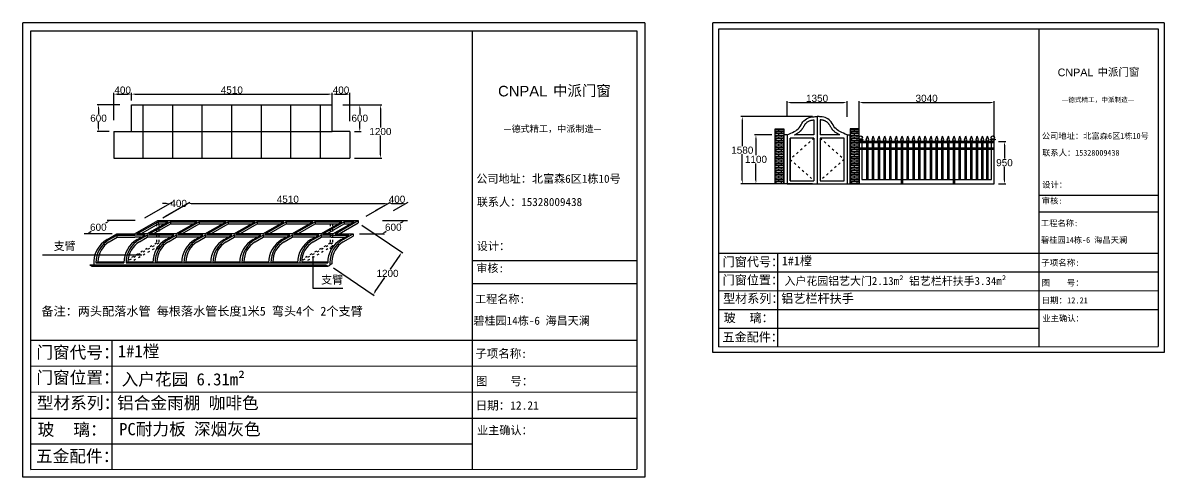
# Model space of a CAD drawing. Header units: inches. Extents: x -138455 to 599497, y -747149 to 13167.
# Drawn here: x 269379 to 295045, y -658546 to -648321 of the extents above; entities that cross this region are included whole.
import ezdxf

# ---------------------------------------------------------------- set-up
doc = ezdxf.new("R2010")
doc.units = ezdxf.units.IN
doc.header["$MEASUREMENT"] = 0
doc.header["$PDMODE"] = 35
doc.header["$PDSIZE"] = -3
doc.linetypes.add('ACAD_ISO03W100', pattern=[30, 12, -18])
doc.layers.add('0 @ 1', color=7, linetype='Continuous')
doc.styles.add('Annotative', font='arialbd.ttf')
doc.styles.add('MtXpl_', font='')
doc.styles.get("Standard").update_dxf_attribs({"font": 'arial.ttf'})
doc.styles.get('MtXpl_').set_extended_font_data('SimSun')
doc.dimstyles.get("Standard").update_dxf_attribs({"dimtxt": 80, "dimasz": 70, "dimexe": 40, "dimexo": 80, "dimgap": 0, "dimtad": 1, "dimtih": 1, "dimtoh": 1, "dimdec": 0, "dimzin": 0, "dimdsep": 46, "dimtxsty": 'Standard', "dimcen": 0.09, "dimadec": 0, "dimazin": 0, "dimtfac": 1, "dimtdec": 0, "dimtofl": 0, "dimtmove": 0, "dimatfit": 3, "dimfxl": 0, "dimtolj": 1, "dimtzin": 0, "dimarcsym": 0})

# ---------------------------------------------------------------- blocks, each defined once
blk = doc.blocks.new('*D2683')
at = {"color": 0, "lineweight": -2, "transparency": 16777216}
for p, q in [((271424, -650511), (271424, -649896)), ((271504, -649926), (271744, -649926)), ((271824, -650068), (271824, -649896))]:
    blk.add_line(p, q, dxfattribs=at)
at = {"color": 0, "transparency": 16777216}
for points in [[(271504, -649913), (271504, -649940), (271424, -649926)], [(271744, -649913), (271744, -649940), (271824, -649926)]]:
    blk.add_solid(points, dxfattribs=at)
at = {"layer": 'Defpoints', "color": 0, "transparency": 16777216}
for p in [(271824, -649926), (271824, -650168), (271424, -650611)]:
    blk.add_point(p, dxfattribs=at)
at = {"color": 0, "transparency": 16777216, "insert": (271624, -649835), "char_height": 160, "attachment_point": 5}
blk.add_mtext('\\A1;400', dxfattribs=at)
blk = doc.blocks.new('*D2684')
at = {"color": 0, "lineweight": -2, "transparency": 16777216}
for p, q in [((271559, -650168), (271051, -650168)), ((271081, -650248), (271081, -650376)), ((271081, -650688), (271081, -650559)), ((271324, -650768), (271051, -650768))]:
    blk.add_line(p, q, dxfattribs=at)
at = {"color": 0, "transparency": 16777216}
for points in [[(271068, -650248), (271095, -650248), (271081, -650168)], [(271068, -650688), (271095, -650688), (271081, -650768)]]:
    blk.add_solid(points, dxfattribs=at)
at = {"layer": 'Defpoints', "color": 0, "transparency": 16777216}
for p in [(271659, -650168), (271081, -650768), (271424, -650768)]:
    blk.add_point(p, dxfattribs=at)
at = {"color": 0, "transparency": 16777216, "insert": (271081, -650468), "char_height": 160, "attachment_point": 5}
blk.add_mtext('\\A1;600', dxfattribs=at)
blk = doc.blocks.new('*D2685')
at = {"color": 0, "lineweight": -2, "transparency": 16777216}
for p, q in [((276577, -650168), (276986, -650168)), ((276956, -650248), (276956, -650376)), ((276956, -650688), (276956, -650559)), ((276834, -650768), (276986, -650768))]:
    blk.add_line(p, q, dxfattribs=at)
at = {"color": 0, "transparency": 16777216}
for points in [[(276943, -650248), (276970, -650248), (276956, -650168)], [(276943, -650688), (276970, -650688), (276956, -650768)]]:
    blk.add_solid(points, dxfattribs=at)
at = {"layer": 'Defpoints', "color": 0, "transparency": 16777216}
for p in [(276477, -650168), (276734, -650768), (276956, -650768)]:
    blk.add_point(p, dxfattribs=at)
at = {"color": 0, "transparency": 16777216, "insert": (276956, -650468), "char_height": 160, "attachment_point": 5}
blk.add_mtext('\\A1;600', dxfattribs=at)
blk = doc.blocks.new('*D2686')
at = {"color": 0, "lineweight": -2, "transparency": 16777216}
for p, q in [((276334, -650668), (276334, -649896)), ((276414, -649926), (276654, -649926)), ((276734, -650532), (276734, -649896))]:
    blk.add_line(p, q, dxfattribs=at)
at = {"color": 0, "transparency": 16777216}
for points in [[(276414, -649913), (276414, -649940), (276334, -649926)], [(276654, -649913), (276654, -649940), (276734, -649926)]]:
    blk.add_solid(points, dxfattribs=at)
at = {"layer": 'Defpoints', "color": 0, "transparency": 16777216}
for p in [(276734, -649926), (276334, -650768), (276734, -650632)]:
    blk.add_point(p, dxfattribs=at)
at = {"color": 0, "transparency": 16777216, "insert": (276534, -649835), "char_height": 160, "attachment_point": 5}
blk.add_mtext('\\A1;400', dxfattribs=at)
blk = doc.blocks.new('*D2687')
at = {"color": 0, "lineweight": -2, "transparency": 16777216}
for p, q in [((271824, -650068), (271824, -649896)), ((271904, -649926), (276254, -649926)), ((276334, -650068), (276334, -649896))]:
    blk.add_line(p, q, dxfattribs=at)
at = {"color": 0, "transparency": 16777216}
for points in [[(271904, -649913), (271904, -649940), (271824, -649926)], [(276254, -649913), (276254, -649940), (276334, -649926)]]:
    blk.add_solid(points, dxfattribs=at)
at = {"layer": 'Defpoints', "color": 0, "transparency": 16777216}
for p in [(276334, -649926), (271824, -650168), (276334, -650168)]:
    blk.add_point(p, dxfattribs=at)
at = {"color": 0, "transparency": 16777216, "insert": (274079, -649835), "char_height": 160, "attachment_point": 5}
blk.add_mtext('\\A1;4510', dxfattribs=at)
blk = doc.blocks.new('*D2688')
at = {"color": 0, "lineweight": -2, "transparency": 16777216}
for p, q in [((276577, -650168), (277450, -650168)), ((277420, -650248), (277420, -650676)), ((277420, -651288), (277420, -650859)), ((276834, -651368), (277450, -651368))]:
    blk.add_line(p, q, dxfattribs=at)
at = {"color": 0, "transparency": 16777216}
for points in [[(277407, -650248), (277433, -650248), (277420, -650168)], [(277407, -651288), (277433, -651288), (277420, -651368)]]:
    blk.add_solid(points, dxfattribs=at)
at = {"layer": 'Defpoints', "color": 0, "transparency": 16777216}
for p in [(276477, -650168), (276734, -651368), (277420, -651368)]:
    blk.add_point(p, dxfattribs=at)
at = {"color": 0, "transparency": 16777216, "insert": (277420, -650768), "char_height": 160, "attachment_point": 5}
blk.add_mtext('\\A1;1200', dxfattribs=at)
blk = doc.blocks.new('*D2697')
at = {"color": 0, "lineweight": -2, "transparency": 16777216}
for p, q in [((272587, -652672), (273135, -652355)), ((273163, -652385), (277513, -652385)), ((277097, -652672), (277645, -652355))]:
    blk.add_line(p, q, dxfattribs=at)
at = {"color": 0, "transparency": 16777216}
for points in [[(273163, -652372), (273163, -652398), (273083, -652385)], [(277513, -652372), (277513, -652398), (277593, -652385)]]:
    blk.add_solid(points, dxfattribs=at)
at = {"layer": 'Defpoints', "color": 0, "transparency": 16777216}
for p in [(277593, -652385), (272414, -652772), (276924, -652772)]:
    blk.add_point(p, dxfattribs=at)
at = {"color": 0, "transparency": 16777216, "insert": (275338, -652293), "char_height": 160, "attachment_point": 5}
blk.add_mtext('\\A1;4510', dxfattribs=at)
blk = doc.blocks.new('*D2698')
at = {"color": 0, "lineweight": -2, "transparency": 16777216}
for p, q in [((271267, -652812), (271236, -652830)), ((271907, -652772), (271277, -652772)), ((271388, -653071), (270757, -653071)), ((270887, -653031), (270918, -653013))]:
    blk.add_line(p, q, dxfattribs=at)
at = {"color": 0, "transparency": 16777216}
for points in [[(271261, -652800), (271274, -652823), (271337, -652772)], [(270880, -653020), (270893, -653043), (270817, -653071)]]:
    blk.add_solid(points, dxfattribs=at)
at = {"layer": 'Defpoints', "color": 0, "transparency": 16777216}
for p in [(271337, -652772), (272107, -652772), (271588, -653071)]:
    blk.add_point(p, dxfattribs=at)
at = {"color": 0, "transparency": 16777216, "insert": (271077, -652922), "char_height": 160, "attachment_point": 5}
blk.add_mtext('\\A1;600', dxfattribs=at)
blk = doc.blocks.new('*D2699')
at = {"color": 0, "lineweight": -2, "transparency": 16777216}
for p, q in [((272124, -652708), (272734, -652355)), ((272602, -652386), (272522, -652386)), ((272525, -652708), (273135, -652355)), ((273163, -652385), (273243, -652385))]:
    blk.add_line(p, q, dxfattribs=at)
at = {"color": 0, "transparency": 16777216}
for points in [[(272602, -652372), (272602, -652399), (272682, -652385)], [(273163, -652372), (273163, -652399), (273083, -652385)]]:
    blk.add_solid(points, dxfattribs=at)
at = {"layer": 'Defpoints', "color": 0, "transparency": 16777216}
for p in [(273083, -652385), (271951, -652808), (272351, -652808)]:
    blk.add_point(p, dxfattribs=at)
at = {"color": 0, "transparency": 16777216, "insert": (272883, -652385), "char_height": 160, "attachment_point": 5}
blk.add_mtext('\\A1;400', dxfattribs=at)
blk = doc.blocks.new('*D2700')
at = {"color": 0, "lineweight": -2, "transparency": 16777216}
for p, q in [((277469, -652772), (278029, -652772)), ((277900, -652812), (277868, -652830)), ((276950, -653072), (277510, -653072)), ((277519, -653032), (277551, -653013))]:
    blk.add_line(p, q, dxfattribs=at)
at = {"color": 0, "transparency": 16777216}
for points in [[(277893, -652800), (277907, -652823), (277969, -652772)], [(277512, -653020), (277526, -653043), (277450, -653072)]]:
    blk.add_solid(points, dxfattribs=at)
at = {"layer": 'Defpoints', "color": 0, "transparency": 16777216}
for p in [(277269, -652772), (277969, -652772), (276750, -653072)]:
    blk.add_point(p, dxfattribs=at)
at = {"color": 0, "transparency": 16777216, "insert": (277710, -652922), "char_height": 160, "attachment_point": 5}
blk.add_mtext('\\A1;600', dxfattribs=at)
blk = doc.blocks.new('*D2701')
at = {"color": 0, "lineweight": -2, "transparency": 16777216}
for p, q in [((277313, -652547), (277645, -652355)), ((277673, -652385), (277913, -652385)), ((277713, -652547), (278045, -652355))]:
    blk.add_line(p, q, dxfattribs=at)
at = {"color": 0, "transparency": 16777216}
for points in [[(277673, -652372), (277673, -652398), (277593, -652385)], [(277913, -652372), (277913, -652398), (277993, -652385)]]:
    blk.add_solid(points, dxfattribs=at)
at = {"layer": 'Defpoints', "color": 0, "transparency": 16777216}
for p in [(277993, -652385), (277140, -652647), (277540, -652647)]:
    blk.add_point(p, dxfattribs=at)
at = {"color": 0, "transparency": 16777216, "insert": (277793, -652293), "char_height": 160, "attachment_point": 5}
blk.add_mtext('\\A1;400', dxfattribs=at)
blk = doc.blocks.new('*D2702')
at = {"color": 0, "lineweight": -2, "transparency": 16777216}
for p, q in [((286565, -650434), (286565, -650083)), ((286645, -650113), (287835, -650113)), ((287915, -650434), (287915, -650083))]:
    blk.add_line(p, q, dxfattribs=at)
at = {"color": 0, "transparency": 16777216}
for points in [[(286645, -650099), (286645, -650126), (286565, -650113)], [(287835, -650099), (287835, -650126), (287915, -650113)]]:
    blk.add_solid(points, dxfattribs=at)
at = {"layer": 'Defpoints', "color": 0, "transparency": 16777216}
for p in [(287915, -650113), (286565, -650534), (287915, -650534)]:
    blk.add_point(p, dxfattribs=at)
at = {"color": 0, "transparency": 16777216, "insert": (287240, -650021), "char_height": 160, "attachment_point": 5}
blk.add_mtext('\\A1;1350', dxfattribs=at)
blk = doc.blocks.new('*D2703')
at = {"color": 0, "lineweight": -2, "transparency": 16777216}
for p, q in [((286222, -650844), (285835, -650844)), ((285865, -650924), (285865, -651302)), ((285865, -651864), (285865, -651486)), ((286392, -651944), (285835, -651944))]:
    blk.add_line(p, q, dxfattribs=at)
at = {"color": 0, "transparency": 16777216}
for points in [[(285852, -650924), (285878, -650924), (285865, -650844)], [(285852, -651864), (285878, -651864), (285865, -651944)]]:
    blk.add_solid(points, dxfattribs=at)
at = {"layer": 'Defpoints', "color": 0, "transparency": 16777216}
for p in [(286322, -650844), (285865, -651944), (286492, -651944)]:
    blk.add_point(p, dxfattribs=at)
at = {"color": 0, "transparency": 16777216, "insert": (285865, -651394), "char_height": 160, "attachment_point": 5}
blk.add_mtext('\\A1;1100 ', dxfattribs=at)
blk = doc.blocks.new('*D2704')
at = {"color": 0, "lineweight": -2, "transparency": 16777216}
for p, q in [((291323, -650994), (291484, -650994)), ((291454, -651074), (291454, -651377)), ((291454, -651864), (291454, -651561)), ((291323, -651944), (291484, -651944))]:
    blk.add_line(p, q, dxfattribs=at)
at = {"color": 0, "transparency": 16777216}
for points in [[(291441, -651074), (291468, -651074), (291454, -650994)], [(291441, -651864), (291468, -651864), (291454, -651944)]]:
    blk.add_solid(points, dxfattribs=at)
at = {"layer": 'Defpoints', "color": 0, "transparency": 16777216}
for p in [(291223, -650994), (291223, -651944), (291454, -651944)]:
    blk.add_point(p, dxfattribs=at)
at = {"color": 0, "transparency": 16777216, "insert": (291454, -651469), "char_height": 160, "attachment_point": 5}
blk.add_mtext('\\A1;950', dxfattribs=at)
blk = doc.blocks.new('*D2705')
at = {"color": 0, "lineweight": -2, "transparency": 16777216}
for p, q in [((288183, -650894), (288183, -650083)), ((288263, -650113), (291143, -650113)), ((291223, -650894), (291223, -650083))]:
    blk.add_line(p, q, dxfattribs=at)
at = {"color": 0, "transparency": 16777216}
for points in [[(288263, -650099), (288263, -650126), (288183, -650113)], [(291143, -650099), (291143, -650126), (291223, -650113)]]:
    blk.add_solid(points, dxfattribs=at)
at = {"layer": 'Defpoints', "color": 0, "transparency": 16777216}
for p in [(291223, -650113), (288183, -650994), (291223, -650994)]:
    blk.add_point(p, dxfattribs=at)
at = {"color": 0, "transparency": 16777216, "insert": (289703, -650021), "char_height": 160, "attachment_point": 5}
blk.add_mtext('\\A1;3040', dxfattribs=at)
blk = doc.blocks.new('*D2726')
at = {"color": 0, "lineweight": -2, "transparency": 16777216}
for p, q in [((287138, -650429), (285528, -650429)), ((285558, -650509), (285558, -651095)), ((285558, -651864), (285558, -651278)), ((287140, -651944), (285528, -651944))]:
    blk.add_line(p, q, dxfattribs=at)
at = {"color": 0, "transparency": 16777216}
for points in [[(285545, -650509), (285571, -650509), (285558, -650429)], [(285545, -651864), (285571, -651864), (285558, -651944)]]:
    blk.add_solid(points, dxfattribs=at)
at = {"layer": 'Defpoints', "color": 0, "transparency": 16777216}
for p in [(287238, -650429), (285558, -651944), (287240, -651944)]:
    blk.add_point(p, dxfattribs=at)
at = {"color": 0, "transparency": 16777216, "insert": (285558, -651187), "char_height": 160, "attachment_point": 5}
blk.add_mtext('\\A1;1580', dxfattribs=at)
blk = doc.blocks.new('*D2728')
at = {"color": 0, "lineweight": -2, "transparency": 16777216}
for p, q in [((277006, -652878), (277927, -653499)), ((277858, -653549), (277642, -653868)), ((276362, -653833), (277283, -654454)), ((277303, -654371), (277518, -654052))]:
    blk.add_line(p, q, dxfattribs=at)
at = {"color": 0, "transparency": 16777216}
for points in [[(277847, -653541), (277869, -653556), (277902, -653482)], [(277292, -654364), (277314, -654379), (277258, -654437)]]:
    blk.add_solid(points, dxfattribs=at)
at = {"layer": 'Defpoints', "color": 0, "transparency": 16777216}
for p in [(276924, -652822), (276279, -653777), (277258, -654437)]:
    blk.add_point(p, dxfattribs=at)
at = {"color": 0, "transparency": 16777216, "insert": (277580, -653960), "char_height": 160, "attachment_point": 5}
blk.add_mtext('\\A1;1200', dxfattribs=at)

msp = doc.modelspace()

# ---------------------------------------------------------------- hatches: boundary and pattern name
h = msp.add_hatch()
h.set_pattern_fill('AR-BRSTD', color=256, scale=15)
h.set_pattern_definition([(0, (-480.833, 2635.833), (0, 40.005), []), (90, (-480.833, 2635.833), (-60, 40.005), [40.005, -40.005])])
h.paths.add_polyline_path([(286495.4, -651944.1), (286297.8, -651944.1), (286297.8, -650708.5), (286495.4, -650708.5)])
h = msp.add_hatch()
h.set_pattern_fill('AR-BRSTD', color=256, scale=15)
h.set_pattern_definition([(0, (-340.833, 2635.833), (0, 40.005), []), (90, (-340.833, 2635.833), (-60, 40.005), [40.005, -40.005])])
h.paths.add_polyline_path([(287985.4, -651944.1), (288183.1, -651944.1), (288183.1, -650708.5), (287985.4, -650708.5)])

# ---------------------------------------------------------------- linework, layer by layer
for p, q in [((283368.9, -648320.5), (269379.1, -648320.5)), ((269379.1, -658546.4), (269379.1, -648320.5)), ((283368.9, -648320.5), (283368.9, -658546.4)), ((295045, -648320.5), (284897.3, -648320.5)), ((284897.3, -655738), (284897.3, -648320.5)), ((295045, -648320.5), (295045, -655738)), ((269562.2, -648503.1), (283186.4, -648503.1)), ((269562.2, -658373.6), (269562.2, -648503.1)), ((279481.6, -648503.1), (279481.6, -658364)), ((283186.4, -648503.1), (283186.4, -658363.4)), ((285030.1, -648452.9), (294912.6, -648452.9)), ((285030.1, -655612.7), (285030.1, -648452.9)), ((292225.3, -648452.9), (292225.3, -655605.7)), ((294912.6, -648452.9), (294912.6, -655605.3)), ((271824.5, -650767.5), (271824.5, -650167.5)), ((271824.5, -650167.5), (276334.5, -650167.5)), ((272088.2, -651367.5), (272088.2, -650167.5)), ((272752, -651367.5), (272752, -650167.5)), ((273415.7, -651367.5), (273415.7, -650167.5)), ((274079.5, -651367.5), (274079.5, -650167.5)), ((274743.2, -651367.5), (274743.2, -650167.5)), ((275407, -651367.5), (275407, -650167.5)), ((276070.7, -651367.5), (276070.7, -650167.5)), ((276334.5, -650767.5), (276334.5, -650167.5)), ((287170.4, -650504.5), (287170.4, -650844.1)), ((287240.4, -650428.7), (287240.4, -651944.1)), ((287310.4, -650504.5), (287310.4, -650844.1)), ((271424.5, -650767.5), (271824.5, -650767.5)), ((271424.5, -650767.5), (271424.5, -651367.5)), ((271824.5, -650767.5), (276334.5, -650767.5)), ((276734.5, -650767.5), (276334.5, -650767.5)), ((276734.5, -650767.5), (276734.5, -651367.5)), ((286495.4, -651944.1), (286495.4, -650844.1)), ((286495.4, -650844.1), (286495.4, -651944.1)), ((286565.4, -650844.1), (286495.4, -650844.1)), ((286565.4, -650844.1), (286565.4, -651944.1)), ((287170.4, -650844.1), (286731.2, -650844.1)), ((287749.7, -650844.1), (287310.4, -650844.1)), ((287915.4, -650844.1), (287915.4, -651944.1)), ((287915.4, -650844.1), (287985.4, -650844.1)), ((287985.4, -651944.1), (287985.4, -650844.1)), ((286635.4, -651874.1), (286635.4, -650914.1)), ((286635.4, -650914.1), (286635.4, -651874.1)), ((287170.4, -650914.1), (286635.4, -650914.1)), ((287170.4, -650914.1), (287170.4, -651874.1)), ((287845.4, -650914.1), (287310.4, -650914.1)), ((287310.4, -650914.1), (287310.4, -651874.1)), ((287845.4, -651874.1), (287845.4, -650914.1)), ((287845.4, -651874.1), (287845.4, -650914.1)), ((291223.1, -650994.1), (288183.1, -650994.1)), ((288183.1, -650994.1), (288183.1, -651944.1)), ((291223.1, -651024.1), (288183.1, -651024.1)), ((291223.1, -651144.1), (288183.1, -651144.1)), ((288243.1, -650943), (288243.1, -650933.8)), ((288243.1, -650994.1), (288243.1, -650963.1)), ((288243.1, -651024.1), (288243.1, -651144.1)), ((288358.1, -650994.1), (288358.1, -650974.7)), ((288358.1, -650994.1), (288388.1, -650994.1)), ((288358.1, -651144.1), (288358.1, -651024.1)), ((288388.1, -650994.1), (288388.1, -650974.7)), ((288388.1, -651144.1), (288388.1, -651024.1)), ((288488.1, -650994.1), (288488.1, -650974.7)), ((288488.1, -651144.1), (288488.1, -651024.1)), ((288518.1, -650994.1), (288518.1, -650974.7)), ((288518.1, -651144.1), (288518.1, -651024.1)), ((288618.1, -650994.1), (288618.1, -650974.7)), ((288618.1, -651144.1), (288618.1, -651024.1)), ((288648.1, -650994.1), (288648.1, -650974.7)), ((288648.1, -651144.1), (288648.1, -651024.1)), ((288748.1, -650994.1), (288748.1, -650974.7)), ((288748.1, -651144.1), (288748.1, -651024.1)), ((288778.1, -650994.1), (288778.1, -650974.7)), ((288778.1, -651144.1), (288778.1, -651024.1)), ((288878.1, -650994.1), (288878.1, -650974.7)), ((288878.1, -651144.1), (288878.1, -651024.1)), ((288908.1, -650994.1), (288908.1, -650974.7)), ((288908.1, -651144.1), (288908.1, -651024.1)), ((289008.1, -650994.1), (289008.1, -650974.7)), ((289008.1, -651144.1), (289008.1, -651024.1)), ((289038.1, -650994.1), (289038.1, -650974.7)), ((289038.1, -651144.1), (289038.1, -651024.1)), ((289138.1, -650994.1), (289138.1, -650974.7)), ((289138.1, -651144.1), (289138.1, -651024.1)), ((289168.1, -650994.1), (289168.1, -650974.7)), ((289168.1, -651144.1), (289168.1, -651024.1)), ((289268.1, -650994.1), (289268.1, -650974.7)), ((289268.1, -651144.1), (289268.1, -651024.1)), ((289298.1, -650994.1), (289298.1, -650974.7)), ((289298.1, -651144.1), (289298.1, -651024.1)), ((289398.1, -650994.1), (289398.1, -650974.7)), ((289398.1, -651144.1), (289398.1, -651024.1)), ((289428.1, -650994.1), (289428.1, -650974.7)), ((289428.1, -651144.1), (289428.1, -651024.1)), ((289528.1, -650994.1), (289528.1, -650974.7)), ((289528.1, -651144.1), (289528.1, -651024.1)), ((289558.1, -650994.1), (289558.1, -650974.7)), ((289558.1, -651144.1), (289558.1, -651024.1)), ((289658.1, -650994.1), (289658.1, -650974.7)), ((289658.1, -651144.1), (289658.1, -651024.1)), ((289688.1, -650994.1), (289688.1, -650974.7)), ((289688.1, -651144.1), (289688.1, -651024.1)), ((289788.1, -650994.1), (289788.1, -650974.7)), ((289788.1, -651144.1), (289788.1, -651024.1)), ((289818.1, -650994.1), (289818.1, -650974.7)), ((289818.1, -651144.1), (289818.1, -651024.1)), ((289918.1, -650994.1), (289918.1, -650974.7)), ((289918.1, -651144.1), (289918.1, -651024.1)), ((289948.1, -650994.1), (289948.1, -650974.7)), ((289948.1, -651144.1), (289948.1, -651024.1)), ((290048.1, -650994.1), (290048.1, -650974.7)), ((290048.1, -651144.1), (290048.1, -651024.1)), ((290078.1, -650994.1), (290078.1, -650974.7)), ((290078.1, -651144.1), (290078.1, -651024.1)), ((290178.1, -650994.1), (290178.1, -650974.7)), ((290178.1, -651144.1), (290178.1, -651024.1)), ((290208.1, -650994.1), (290208.1, -650974.7)), ((290208.1, -651144.1), (290208.1, -651024.1)), ((290308.1, -650994.1), (290308.1, -650974.7)), ((290308.1, -651144.1), (290308.1, -651024.1)), ((290338.1, -650994.1), (290338.1, -650974.7)), ((290338.1, -651144.1), (290338.1, -651024.1)), ((290438.1, -650994.1), (290438.1, -650974.7)), ((290438.1, -651144.1), (290438.1, -651024.1)), ((290468.1, -650994.1), (290468.1, -650974.7)), ((290468.1, -651144.1), (290468.1, -651024.1)), ((290568.1, -650994.1), (290568.1, -650974.7)), ((290568.1, -651144.1), (290568.1, -651024.1)), ((290598.1, -650994.1), (290598.1, -650974.7)), ((290598.1, -651144.1), (290598.1, -651024.1)), ((290698.1, -650994.1), (290698.1, -650974.7)), ((290698.1, -651144.1), (290698.1, -651024.1)), ((290728.1, -650994.1), (290728.1, -650974.7)), ((290728.1, -651144.1), (290728.1, -651024.1)), ((290828.1, -650994.1), (290828.1, -650974.7)), ((290828.1, -651144.1), (290828.1, -651024.1)), ((290858.1, -650994.1), (290858.1, -650974.7)), ((290858.1, -651144.1), (290858.1, -651024.1)), ((290943.9, -650994.1), (290943.9, -650974.7)), ((290943.9, -651144.1), (290943.9, -651024.1)), ((290973.9, -650994.1), (290973.9, -650974.7)), ((290973.9, -651144.1), (290973.9, -651024.1)), ((291057.7, -650994.1), (291057.7, -650974.7)), ((291057.7, -651144.1), (291057.7, -651024.1)), ((291087.7, -650994.1), (291087.7, -650974.7)), ((291087.7, -651144.1), (291087.7, -651024.1)), ((291163.1, -650942.7), (291163.1, -650928.6)), ((291163.1, -650994.1), (291163.1, -650957.7)), ((291163.1, -651144.1), (291163.1, -651024.1)), ((291223.1, -650942.7), (291223.1, -650923.8)), ((291223.1, -650994.1), (291223.1, -650957.7)), ((291223.1, -651944.1), (291223.1, -650994.1)), ((271424.5, -651367.5), (276734.5, -651367.5)), ((291223.1, -651174.1), (288183.1, -651174.1)), ((288243.1, -651174.1), (288243.1, -651844.1)), ((288358.1, -651844.1), (288358.1, -651174.1)), ((288388.1, -651844.1), (288388.1, -651174.1)), ((288488.1, -651844.1), (288488.1, -651174.1)), ((288518.1, -651844.1), (288518.1, -651174.1)), ((288618.1, -651844.1), (288618.1, -651174.1)), ((288648.1, -651844.1), (288648.1, -651174.1)), ((288748.1, -651844.1), (288748.1, -651174.1)), ((288778.1, -651844.1), (288778.1, -651174.1)), ((288878.1, -651844.1), (288878.1, -651174.1)), ((288908.1, -651844.1), (288908.1, -651174.1)), ((289008.1, -651844.1), (289008.1, -651174.1)), ((289038.1, -651844.1), (289038.1, -651174.1)), ((289138.1, -651944.1), (289138.1, -651174.1)), ((289168.1, -651944.1), (289168.1, -651174.1)), ((289268.1, -651844.1), (289268.1, -651174.1)), ((289298.1, -651844.1), (289298.1, -651174.1)), ((289398.1, -651844.1), (289398.1, -651174.1)), ((289428.1, -651844.1), (289428.1, -651174.1)), ((289528.1, -651844.1), (289528.1, -651174.1)), ((289558.1, -651844.1), (289558.1, -651174.1)), ((289658.1, -651844.1), (289658.1, -651174.1)), ((289688.1, -651844.1), (289688.1, -651174.1)), ((289788.1, -651844.1), (289788.1, -651174.1)), ((289818.1, -651844.1), (289818.1, -651174.1)), ((289918.1, -651844.1), (289918.1, -651174.1)), ((289948.1, -651844.1), (289948.1, -651174.1)), ((290048.1, -651844.1), (290048.1, -651174.1)), ((290078.1, -651844.1), (290078.1, -651174.1)), ((290178.1, -651844.1), (290178.1, -651174.1)), ((290208.1, -651844.1), (290208.1, -651174.1)), ((290308.1, -651944.1), (290308.1, -651174.1)), ((290338.1, -651944.1), (290338.1, -651174.1)), ((290438.1, -651844.1), (290438.1, -651174.1)), ((290468.1, -651844.1), (290468.1, -651174.1)), ((290568.1, -651844.1), (290568.1, -651174.1)), ((290598.1, -651844.1), (290598.1, -651174.1)), ((290698.1, -651844.1), (290698.1, -651174.1)), ((290728.1, -651844.1), (290728.1, -651174.1)), ((290828.1, -651844.1), (290828.1, -651174.1)), ((290858.1, -651844.1), (290858.1, -651174.1)), ((290943.9, -651844.1), (290943.9, -651174.1)), ((290973.9, -651844.1), (290973.9, -651174.1)), ((291057.7, -651844.1), (291057.7, -651174.1)), ((291087.7, -651844.1), (291087.7, -651174.1)), ((291163.1, -651844.1), (291163.1, -651174.1)), ((286635.4, -651874.1), (287170.4, -651874.1)), ((287310.4, -651874.1), (287845.4, -651874.1)), ((288243.1, -651844.1), (291163.1, -651844.1)), ((286565.4, -651944.1), (286495.4, -651944.1)), ((286565.4, -651944.1), (287915.4, -651944.1)), ((287915.4, -651944.1), (287985.4, -651944.1)), ((288183.1, -651944.1), (291223.1, -651944.1)), ((292225.3, -652202.1), (294912.6, -652202.1)), ((292225.3, -652574.3), (294912.6, -652574.3)), ((271893.9, -653071.7), (272413.6, -652771.7)), ((271943.9, -653071.7), (272420.3, -652796.7)), ((272030.5, -653071.7), (272420.3, -652846.7)), ((272170.2, -653071.7), (272646.5, -652796.7)), ((272220.2, -653071.7), (272696.5, -652796.7)), ((272306.8, -653071.7), (272696.5, -652846.7)), ((272413.6, -652771.7), (276923.6, -652771.7)), ((272420.3, -652796.7), (272646.5, -652796.7)), ((272420.3, -652796.7), (272420.3, -652846.7)), ((272420.3, -652846.7), (272559.9, -652846.7)), ((272696.5, -652796.7), (272696.5, -652846.7)), ((272696.5, -652796.7), (273297.7, -652796.7)), ((272696.5, -652846.7), (273211.1, -652846.7)), ((272821.4, -653071.7), (273297.7, -652796.7)), ((272871.4, -653071.7), (273347.7, -652796.7)), ((272958, -653071.7), (273347.7, -652846.7)), ((273347.7, -652796.7), (273347.7, -652846.7)), ((273347.7, -652796.7), (273949, -652796.7)), ((273347.7, -652846.7), (273862.4, -652846.7)), ((273472.7, -653071.7), (273949, -652796.7)), ((273522.7, -653071.7), (273999, -652796.7)), ((273609.3, -653071.7), (273999, -652846.7)), ((273999, -652796.7), (273999, -652846.7)), ((273999, -652796.7), (274600.2, -652796.7)), ((273999, -652846.7), (274513.6, -652846.7)), ((274123.9, -653071.7), (274600.2, -652796.7)), ((274173.9, -653071.7), (274650.2, -652796.7)), ((274260.5, -653071.7), (274650.2, -652846.7)), ((274650.2, -652796.7), (274650.2, -652846.7)), ((274650.2, -652796.7), (275251.5, -652796.7)), ((274650.2, -652846.7), (275164.9, -652846.7)), ((274775.2, -653071.7), (275251.5, -652796.7)), ((274825.2, -653071.7), (275301.5, -652796.7)), ((274911.8, -653071.7), (275301.5, -652846.7)), ((275301.5, -652796.7), (275301.5, -652846.7)), ((275301.5, -652796.7), (275902.7, -652796.7)), ((275301.5, -652846.7), (275816.1, -652846.7)), ((275426.4, -653071.7), (275902.7, -652796.7)), ((275476.4, -653071.7), (275952.7, -652796.7)), ((275563, -653071.7), (275952.7, -652846.7)), ((275952.7, -652796.7), (275952.7, -652846.7)), ((275952.7, -652796.7), (276554, -652796.7)), ((275952.7, -652846.7), (276467.4, -652846.7)), ((276077.7, -653071.7), (276554, -652796.7)), ((276127.7, -653071.7), (276604, -652796.7)), ((276214.3, -653071.7), (276604, -652846.7)), ((276353.9, -653071.7), (276830.3, -652796.7)), ((276403.9, -653071.7), (276923.6, -652771.7)), ((276490.5, -653071.7), (276923.6, -652821.7)), ((276604, -652796.7), (276604, -652846.7)), ((276604, -652796.7), (276830.3, -652796.7)), ((276604, -652846.7), (276743.6, -652846.7)), ((276923.6, -652771.7), (276923.6, -652821.7)), ((271274.3, -653198.5), (271493.9, -653071.7)), ((271324.3, -653198.5), (271500.6, -653096.7)), ((271324.3, -653248.5), (271500.6, -653146.7)), ((271493.9, -653071.7), (271893.9, -653071.7)), ((271500.6, -653096.7), (271900.6, -653096.7)), ((271500.6, -653146.7), (271500.6, -653096.7)), ((271500.6, -653146.7), (271900.6, -653146.7)), ((272126.9, -653096.7), (271900.6, -653096.7)), ((272040.3, -653146.7), (271900.6, -653146.7)), ((272170.2, -653071.7), (271943.9, -653071.7)), ((271950.6, -653198.5), (272126.9, -653096.7)), ((272000.6, -653198.5), (272176.9, -653096.7)), ((272000.6, -653248.5), (272176.9, -653146.7)), ((272176.9, -653096.7), (272176.9, -653146.7)), ((272778.1, -653096.7), (272176.9, -653096.7)), ((272691.5, -653146.7), (272176.9, -653146.7)), ((272821.4, -653071.7), (272220.2, -653071.7)), ((272601.8, -653198.5), (272778.1, -653096.7)), ((272651.8, -653198.5), (272828.1, -653096.7)), ((272651.8, -653248.5), (272828.1, -653146.7)), ((272828.1, -653096.7), (272828.1, -653146.7)), ((273429.4, -653096.7), (272828.1, -653096.7)), ((273342.8, -653146.7), (272828.1, -653146.7)), ((273472.7, -653071.7), (272871.4, -653071.7)), ((273253.1, -653198.5), (273429.4, -653096.7)), ((273303.1, -653198.5), (273479.4, -653096.7)), ((273303.1, -653248.5), (273479.4, -653146.7)), ((273479.4, -653096.7), (273479.4, -653146.7)), ((274080.6, -653096.7), (273479.4, -653096.7)), ((273994, -653146.7), (273479.4, -653146.7)), ((274123.9, -653071.7), (273522.7, -653071.7)), ((273904.3, -653198.5), (274080.6, -653096.7)), ((273954.3, -653198.5), (274130.6, -653096.7)), ((273954.3, -653248.5), (274130.6, -653146.7)), ((274130.6, -653096.7), (274130.6, -653146.7)), ((274731.9, -653096.7), (274130.6, -653096.7)), ((274645.3, -653146.7), (274130.6, -653146.7)), ((274775.2, -653071.7), (274173.9, -653071.7)), ((274555.6, -653198.5), (274731.9, -653096.7)), ((274605.6, -653198.5), (274781.9, -653096.7)), ((274605.6, -653248.5), (274781.9, -653146.7)), ((274781.9, -653096.7), (274781.9, -653146.7)), ((275383.1, -653096.7), (274781.9, -653096.7)), ((275296.5, -653146.7), (274781.9, -653146.7)), ((275426.4, -653071.7), (274825.2, -653071.7)), ((275206.8, -653198.5), (275383.1, -653096.7)), ((275256.8, -653198.5), (275433.1, -653096.7)), ((275256.8, -653248.5), (275433.1, -653146.7)), ((276034.4, -653096.7), (275433.1, -653096.7)), ((275433.1, -653096.7), (275433.1, -653146.7)), ((275947.8, -653146.7), (275433.1, -653146.7)), ((276077.7, -653071.7), (275476.4, -653071.7)), ((275858.1, -653198.5), (276034.4, -653096.7)), ((275908.1, -653198.5), (276084.4, -653096.7)), ((275908.1, -653248.5), (276084.4, -653146.7)), ((276310.6, -653096.7), (276084.4, -653096.7)), ((276084.4, -653096.7), (276084.4, -653146.7)), ((276310.6, -653146.7), (276084.4, -653146.7)), ((276353.9, -653071.7), (276127.7, -653071.7)), ((276310.6, -653096.7), (276710.6, -653096.7)), ((276310.6, -653146.7), (276624, -653146.7)), ((276403.9, -653071.7), (276803.9, -653071.7)), ((276534.3, -653198.5), (276710.6, -653096.7)), ((276584.3, -653198.5), (276803.9, -653071.7)), ((276584.3, -653248.5), (276803.9, -653121.7)), ((276803.9, -653071.7), (276803.9, -653121.7)), ((271024.3, -653721.7), (271067.6, -653696.7)), ((271067.6, -653696.7), (271651, -653696.7)), ((271700.6, -653721.7), (271743.9, -653696.7)), ((271743.9, -653696.7), (272302.2, -653696.7)), ((272351.8, -653721.7), (272395.1, -653696.7)), ((272395.1, -653696.7), (272953.4, -653696.7)), ((273003.1, -653721.7), (273046.4, -653696.7)), ((273046.4, -653696.7), (273604.7, -653696.7)), ((273654.3, -653721.7), (273697.6, -653696.7)), ((273697.6, -653696.7), (274255.9, -653696.7)), ((274305.6, -653721.7), (274348.9, -653696.7)), ((274348.9, -653696.7), (274907.2, -653696.7)), ((274956.8, -653721.7), (275000.1, -653696.7)), ((275000.1, -653696.7), (275558.4, -653696.7)), ((275651.4, -653696.7), (276234.7, -653696.7)), ((276327.6, -653693.1), (276327.6, -653746.7)), ((279481.6, -653671.7), (283186.4, -653671.7)), ((285028.8, -653501.5), (294912.6, -653501.5)), ((286346.9, -653501.5), (286347.5, -655603.2)), ((270888.5, -653770.1), (276198.5, -653770.1)), ((270924.6, -653795.6), (276247, -653795.6)), ((271024.3, -653721.7), (271650.6, -653721.7)), ((271699.5, -653721.7), (276234.3, -653721.7)), ((276234.3, -653718.1), (276234.3, -653721.7)), ((276284.3, -653718.1), (276284.3, -653771.7)), ((276327.6, -653746.7), (276284.3, -653771.7)), ((285029, -653925.6), (294912.6, -653922.7)), ((279481.6, -654184.8), (283186.4, -654184.8)), ((285029.3, -654349.7), (294912.6, -654346.8)), ((285029.6, -654774.1), (294912.6, -654774.1)), ((285029.8, -655195), (292225.3, -655191.3)), ((269560.3, -655463.2), (283186.4, -655463.2)), ((271377.6, -655463.2), (271378.4, -658360.5)), ((295045, -655738), (284897.3, -655738)), ((285030.1, -655612.7), (294912.6, -655605.3)), ((269560.7, -656047.7), (283186.4, -656043.8)), ((269561.1, -656632.5), (283186.4, -656628.5)), ((269561.5, -657217.5), (283186.4, -657217.5)), ((269561.8, -657797.9), (279481.6, -657792.6)), ((283368.9, -658546.4), (269379.1, -658546.4)), ((269562.2, -658373.6), (283186.4, -658363.4))]:
    msp.add_line(p, q)
at = {"linetype": 'ACAD_ISO03W100', "ltscale": 4}
for p, q in [((272385.6, -652846.7), (272385.6, -653276.7)), ((272435.6, -652846.7), (272435.6, -653406.7)), ((276293.8, -652846.7), (276293.8, -653276.7)), ((276343.8, -652846.7), (276343.8, -653406.7)), ((272435.6, -653276.7), (271744.6, -653675.6)), ((272385.6, -653276.7), (271747, -653645.4)), ((272435.6, -653346.7), (271829.4, -653696.7)), ((272385.6, -653375.5), (272385.6, -653406.7)), ((272435.6, -653406.7), (272385.6, -653406.7)), ((276343.8, -653276.7), (275652, -653676.1)), ((276293.8, -653276.7), (275654.4, -653645.8)), ((276343.8, -653346.7), (275737.6, -653696.7)), ((276293.8, -653276.7), (276343.8, -653276.7)), ((276293.8, -653375.5), (276293.8, -653406.7)), ((276343.8, -653406.7), (276293.8, -653406.7))]:
    msp.add_line(p, q, dxfattribs=at)
for points in [[(286495.4, -651944.1), (286297.8, -651944.1), (286297.8, -650708.5), (286495.4, -650708.5)], [(287985.4, -651944.1), (288183.1, -651944.1), (288183.1, -650708.5), (287985.4, -650708.5)], [(288183.1, -650943), (288269.1, -650943), (288269.1, -650963.1), (288183.1, -650963.1)], [(291142.2, -650942.7), (291240.8, -650942.7), (291240.8, -650957.7), (291142.2, -650957.7)]]:
    msp.add_lwpolyline(points, close=True)
for points in [[(288358.1, -650974.7), (288345.4, -650954.3), (288373.1, -650868.7)], [(288388.1, -650974.7), (288400.8, -650954.3), (288373.1, -650868.7)], [(288488.1, -650974.7), (288475.4, -650954.3), (288503.1, -650868.7)], [(288518.1, -650974.7), (288530.8, -650954.3), (288503.1, -650868.7)], [(288618.1, -650974.7), (288605.4, -650954.3), (288633.1, -650868.7)], [(288648.1, -650974.7), (288660.8, -650954.3), (288633.1, -650868.7)], [(288748.1, -650974.7), (288735.4, -650954.3), (288763.1, -650868.7)], [(288778.1, -650974.7), (288790.8, -650954.3), (288763.1, -650868.7)], [(288878.1, -650974.7), (288865.4, -650954.3), (288893.1, -650868.7)], [(288908.1, -650974.7), (288920.8, -650954.3), (288893.1, -650868.7)], [(289008.1, -650974.7), (288995.4, -650954.3), (289023.1, -650868.7)], [(289038.1, -650974.7), (289050.8, -650954.3), (289023.1, -650868.7)], [(289138.1, -650974.7), (289125.4, -650954.3), (289153.1, -650868.7)], [(289168.1, -650974.7), (289180.8, -650954.3), (289153.1, -650868.7)], [(289268.1, -650974.7), (289255.4, -650954.3), (289283.1, -650868.7)], [(289298.1, -650974.7), (289310.8, -650954.3), (289283.1, -650868.7)], [(289398.1, -650974.7), (289385.4, -650954.3), (289413.1, -650868.7)], [(289428.1, -650974.7), (289440.8, -650954.3), (289413.1, -650868.7)], [(289528.1, -650974.7), (289515.4, -650954.3), (289543.1, -650868.7)], [(289558.1, -650974.7), (289570.8, -650954.3), (289543.1, -650868.7)], [(289658.1, -650974.7), (289645.4, -650954.3), (289673.1, -650868.7)], [(289688.1, -650974.7), (289700.8, -650954.3), (289673.1, -650868.7)], [(289788.1, -650974.7), (289775.4, -650954.3), (289803.1, -650868.7)], [(289818.1, -650974.7), (289830.8, -650954.3), (289803.1, -650868.7)], [(289918.1, -650974.7), (289905.4, -650954.3), (289933.1, -650868.7)], [(289948.1, -650974.7), (289960.8, -650954.3), (289933.1, -650868.7)], [(290048.1, -650974.7), (290035.4, -650954.3), (290063.1, -650868.7)], [(290078.1, -650974.7), (290090.8, -650954.3), (290063.1, -650868.7)], [(290178.1, -650974.7), (290165.4, -650954.3), (290193.1, -650868.7)], [(290208.1, -650974.7), (290220.8, -650954.3), (290193.1, -650868.7)], [(290308.1, -650974.7), (290295.4, -650954.3), (290323.1, -650868.7)], [(290338.1, -650974.7), (290350.8, -650954.3), (290323.1, -650868.7)], [(290438.1, -650974.7), (290425.4, -650954.3), (290453.1, -650868.7)], [(290468.1, -650974.7), (290480.8, -650954.3), (290453.1, -650868.7)], [(290568.1, -650974.7), (290555.4, -650954.3), (290583.1, -650868.7)], [(290598.1, -650974.7), (290610.8, -650954.3), (290583.1, -650868.7)], [(290698.1, -650974.7), (290685.4, -650954.3), (290713.1, -650868.7)], [(290728.1, -650974.7), (290740.8, -650954.3), (290713.1, -650868.7)], [(290828.1, -650974.7), (290815.4, -650954.3), (290843.1, -650868.7)], [(290858.1, -650974.7), (290870.8, -650954.3), (290843.1, -650868.7)], [(290943.9, -650974.7), (290931.3, -650954.3), (290958.9, -650868.7)], [(290973.9, -650974.7), (290986.6, -650954.3), (290958.9, -650868.7)], [(291057.7, -650974.7), (291045, -650954.3), (291072.7, -650868.7)], [(291087.7, -650974.7), (291100.3, -650954.3), (291072.7, -650868.7)]]:
    msp.add_lwpolyline(points)
for points in [[(287170.4, -650914.1), (286635.4, -651394.1), (287170.4, -651874.1)], [(287310.4, -650914.1), (287845.4, -651394.1), (287310.4, -651874.1)]]:
    msp.add_lwpolyline(points, dxfattribs=at)
for centre in [(288220.3, -650904.4), (291191.3, -650904.4)]:
    msp.add_circle(centre, 37.2)
for centre, radius, start, end in [((271574.3, -653718.1), 600, 120, 184.97532), ((271624.3, -653718.1), 600, 120, 180.34281), ((272250.6, -653718.1), 600, 120, 180.34281), ((272300.6, -653718.1), 600, 120, 180.34281), ((272901.8, -653718.1), 600, 120, 180.34281), ((272951.8, -653718.1), 600, 120, 180.34281), ((273553.1, -653718.1), 600, 120, 180.34281), ((273603.1, -653718.1), 600, 120, 180.34281), ((274204.3, -653718.1), 600, 120, 180.34281), ((274254.3, -653718.1), 600, 120, 180.34281), ((274855.6, -653718.1), 600, 120, 180.34281), ((274905.6, -653718.1), 600, 120, 180.34281), ((275506.8, -653718.1), 600, 120, 180.34281), ((275556.8, -653718.1), 600, 120, 180.34281), ((276158.1, -653718.1), 600, 120, 180.34281), ((276208.1, -653718.1), 600, 120, 180.34281), ((276834.3, -653718.1), 600, 120, 180), ((276884.3, -653718.1), 600, 120, 180), ((271598.5, -653703.1), 530.9, 121.09165, 179.30864), ((272274.7, -653703.1), 530.9, 121.09165, 179.30864), ((272926, -653703.1), 530.9, 121.09165, 179.30864), ((273577.2, -653703.1), 530.9, 121.09165, 179.30864), ((274228.5, -653703.1), 530.9, 121.09165, 179.30864), ((274879.7, -653703.1), 530.9, 121.09165, 179.30864), ((275531, -653703.1), 530.9, 121.09165, 179.30864), ((276182.2, -653703.1), 530.9, 121.09165, 179.30864), ((276876, -653713.3), 548.7, 122.10731, 177.89269)]:
    msp.add_arc(centre, radius, start, end)
for points, knots in [([(286565.4, -650844.1), (286620.1, -650820), (286716.7, -650777.5), (286854.6, -650688.6), (286907.5, -650548.2), (287023.9, -650457.1), (287141.1, -650435.4), (287212, -650430.5), (287240.4, -650428.7)], [0, 0, 0, 0, 180.1564925, 318.8180428, 474.6169332, 612.8934441, 740.5195595, 826.2711503, 826.2711503, 826.2711503, 826.2711503]), ([(286731.2, -650844.1), (286735.8, -650841.7), (286740.4, -650839.3), (286750.1, -650834.1), (286755.2, -650831.4), (286762.3, -650827.5), (286764.3, -650826.4), (286768.3, -650824.1), (286770.4, -650823), (286776.4, -650819.5), (286780.5, -650817.2), (286792.7, -650809.9), (286800.9, -650804.8), (286819, -650793), (286828.9, -650786.1), (286848.3, -650771.1), (286857.9, -650763.1), (286870.3, -650751.3), (286873.5, -650748.3), (286878.8, -650742.8), (286881, -650740.5), (286884.9, -650736.3), (286886.6, -650734.3), (286889.4, -650731.2), (286890.5, -650729.9), (286892.5, -650727.6), (286893.4, -650726.4), (286895.2, -650724.2), (286896.1, -650723.1), (286898.8, -650719.7), (286900.6, -650717.4), (286905.7, -650710.7), (286908.9, -650706.2), (286917.1, -650694.1), (286921.9, -650686.6), (286930.7, -650671.9), (286934.9, -650664.8), (286942.7, -650650.9), (286946.5, -650644.2), (286953.8, -650631.4), (286957.3, -650625.3), (286964.3, -650613.8), (286967.7, -650608.4), (286972.4, -650601.6), (286973.6, -650599.8), (286975.6, -650597), (286976.4, -650596), (286977.8, -650594.2), (286978.4, -650593.4), (286979.6, -650591.8), (286980.2, -650591), (286982.1, -650588.7), (286983.4, -650587.1), (286987.3, -650582.6), (286990, -650579.6), (286998.4, -650570.8), (287004.4, -650565.2), (287017, -650554.8), (287023.6, -650550), (287037.3, -650541.1), (287044.4, -650537), (287053.5, -650532.6), (287055.3, -650531.7), (287058.6, -650530.1), (287060.2, -650529.5), (287065, -650527.4), (287068.4, -650526.1), (287079.3, -650522), (287087.2, -650519.5), (287103.6, -650515.1), (287112.1, -650513.2), (287129.8, -650509.8), (287138.9, -650508.4), (287152.8, -650506.5), (287157.4, -650505.9), (287164.8, -650505.1), (287167.6, -650504.8), (287170.4, -650504.5)], [147.7288775, 147.7288775, 147.7288775, 147.7288775, 162.3795132, 162.3795132, 178.4714599, 178.4714599, 184.8019601, 184.8019601, 191.1324603, 191.1324603, 203.7934607, 203.7934607, 229.1154615, 229.1154615, 259.6420212, 259.6420212, 290.1685809, 290.1685809, 300.6275766, 300.6275766, 308.1570024, 308.1570024, 314.1917454, 314.1917454, 317.9529385, 317.9529385, 321.3306765, 321.3306765, 324.7084145, 324.7084145, 331.4638905, 331.4638905, 344.9748426, 344.9748426, 367.851937, 367.851937, 390.7290314, 390.7290314, 413.6061259, 413.6061259, 436.4832203, 436.4832203, 459.3603148, 459.3603148, 467.6916066, 467.6916066, 472.8252305, 472.8252305, 476.8469297, 476.8469297, 480.868629, 480.868629, 488.9120275, 488.9120275, 504.9988246, 504.9988246, 537.1724187, 537.1724187, 569.3460128, 569.3460128, 601.5196069, 601.5196069, 609.6525747, 609.6525747, 616.3258734, 616.3258734, 630.7206002, 630.7206002, 661.9541039, 661.9541039, 693.1876075, 693.1876075, 724.4211111, 724.4211111, 739.5167016, 739.5167016, 748.580011, 748.580011, 748.580011, 748.580011]), ([(287915.4, -650844.1), (287860.8, -650820), (287764.2, -650777.5), (287626.3, -650688.6), (287573.4, -650548.2), (287457, -650457.1), (287339.8, -650435.4), (287268.9, -650430.5), (287240.4, -650428.7)], [0, 0, 0, 0, 180.1564925, 318.8180428, 474.6169332, 612.8934441, 740.5195595, 826.2711503, 826.2711503, 826.2711503, 826.2711503]), ([(287749.7, -650844.1), (287745.1, -650841.7), (287740.4, -650839.3), (287730.7, -650834.1), (287725.6, -650831.4), (287718.6, -650827.5), (287716.6, -650826.4), (287712.5, -650824.1), (287710.5, -650823), (287704.4, -650819.5), (287700.4, -650817.2), (287688.1, -650809.9), (287679.9, -650804.8), (287661.9, -650793), (287652, -650786.1), (287632.6, -650771.1), (287623, -650763.1), (287610.6, -650751.3), (287607.4, -650748.3), (287602.1, -650742.8), (287599.9, -650740.5), (287596, -650736.3), (287594.2, -650734.3), (287591.5, -650731.2), (287590.4, -650729.9), (287588.4, -650727.6), (287587.5, -650726.4), (287585.6, -650724.2), (287584.7, -650723.1), (287582, -650719.7), (287580.3, -650717.4), (287575.2, -650710.7), (287572, -650706.2), (287563.7, -650694.1), (287559, -650686.6), (287550.1, -650671.9), (287546, -650664.8), (287538.1, -650650.9), (287534.4, -650644.2), (287527.1, -650631.4), (287523.6, -650625.3), (287516.6, -650613.8), (287513.2, -650608.4), (287508.5, -650601.6), (287507.3, -650599.8), (287505.2, -650597), (287504.5, -650596), (287503.1, -650594.2), (287502.5, -650593.4), (287501.3, -650591.8), (287500.7, -650591), (287498.8, -650588.7), (287497.5, -650587.1), (287493.6, -650582.6), (287490.9, -650579.6), (287482.5, -650570.8), (287476.5, -650565.2), (287463.9, -650554.8), (287457.2, -650550), (287443.5, -650541.1), (287436.4, -650537), (287427.4, -650532.6), (287425.6, -650531.7), (287422.2, -650530.1), (287420.7, -650529.5), (287415.9, -650527.4), (287412.5, -650526.1), (287401.5, -650522), (287393.7, -650519.5), (287377.3, -650515.1), (287368.7, -650513.2), (287351.1, -650509.8), (287341.9, -650508.4), (287328, -650506.5), (287323.5, -650505.9), (287316, -650505.1), (287313.2, -650504.8), (287310.4, -650504.5)], [147.7288775, 147.7288775, 147.7288775, 147.7288775, 162.3795132, 162.3795132, 178.4714599, 178.4714599, 184.8019601, 184.8019601, 191.1324603, 191.1324603, 203.7934607, 203.7934607, 229.1154615, 229.1154615, 259.6420212, 259.6420212, 290.1685809, 290.1685809, 300.6275766, 300.6275766, 308.1570024, 308.1570024, 314.1917454, 314.1917454, 317.9529385, 317.9529385, 321.3306765, 321.3306765, 324.7084145, 324.7084145, 331.4638905, 331.4638905, 344.9748426, 344.9748426, 367.851937, 367.851937, 390.7290314, 390.7290314, 413.6061259, 413.6061259, 436.4832203, 436.4832203, 459.3603148, 459.3603148, 467.6916066, 467.6916066, 472.8252305, 472.8252305, 476.8469297, 476.8469297, 480.868629, 480.868629, 488.9120275, 488.9120275, 504.9988246, 504.9988246, 537.1724187, 537.1724187, 569.3460128, 569.3460128, 601.5196069, 601.5196069, 609.6525747, 609.6525747, 616.3258734, 616.3258734, 630.7206002, 630.7206002, 661.9541039, 661.9541039, 693.1876075, 693.1876075, 724.4211111, 724.4211111, 739.5167016, 739.5167016, 748.580011, 748.580011, 748.580011, 748.580011]), ([(270937, -653795.6), (270936.7, -653795.6), (270923.2, -653797.7), (270901.3, -653789.9), (270890.8, -653774.6), (270888.5, -653770.1)], [44.2678386, 44.2678386, 44.2678386, 44.2678386, 45.1103412, 86.2258989, 101.4534359, 101.4534359, 101.4534359, 101.4534359])]:
    msp.add_open_spline(points, degree=3, knots=knots)
msp.add_spline([(276284.3, -653771.7), (276246.2, -653795.7), (276207.3, -653782.3), (276198.5, -653770.1)], degree=3)

# ---------------------------------------------------------------- texts
for height, p in [(172.68, (292649.4, -649522.3)), (238.06, (280066.3, -649977.3))]:
    msp.add_text('CNPAL', height=height).set_placement(p)
at = {"style": 'MtXpl_'}
for s, height, p in [('中派门窗', 172.68, (293546, -649515.2)), ('中派门窗', 238.06, (281302.4, -649967.5)), ('—德式精工，中派制造—', 106.267, (292739.7, -650104.4)), ('—德式精工，中派制造—', 146.501, (280190.8, -650779.9)), ('公司地址：北富森6区1栋10号', 132.833, (292294.5, -650932.3)), ('联系人：15328009438', 132.833, (292301.7, -651312)), ('公司地址：北富森6区1栋10号', 183.126, (279577, -651921.1)), ('设计：', 132.83, (292301.9, -652032.1)), ('联系人：15328009438', 183.126, (279586.9, -652444.6)), ('审核:', 132.83, (292293.4, -652392.3)), ('工程名称:', 132.83, (292274, -652896.5)), ('碧桂园14栋-6 海昌天澜', 132.833, (292274.8, -653273.9)), ('设计：', 183.13, (279587.2, -653437.4)), ('子项名称:', 137.26, (292278.2, -653789.4)), ('审核:', 183.13, (279575.5, -653933.9)), ('图    号：', 137.26, (292288.1, -654239.6)), ('工程名称:', 183.13, (279548.7, -654629)), ('日期：12.21', 137.26, (292284.8, -654635.8)), ('碧桂园14栋-6 海昌天澜', 183.126, (279510, -655116.3)), ('业主确认：', 132.83, (292307, -655038.7)), ('子项名称:', 189.23, (279554.6, -655860)), ('图    号：', 189.23, (279568.2, -656480.6)), ('日期：12.21', 189.23, (279563.7, -657026.8)), ('业主确认：', 183.13, (279594.2, -657582.3))]:
    msp.add_text(s, height=height, dxfattribs=at).set_placement(p)
at = {"layer": '0 @ 1', "style": 'Annotative'}
for s, height, p in [('门窗代号：', 199.25, (285117.2, -653800)), ('门窗位置：', 199.25, (285117.2, -654210.5)), ('型材系列：', 199.25, (285125.6, -654625.2)), ('玻    璃：', 199.25, (285139.5, -655059.9)), ('五金配件：', 199.25, (285112.3, -655493.2)), ('门窗代号：', 274.69, (269682.3, -655874.6)), ('门窗位置：', 274.69, (269682.3, -656440.5)), ('型材系列：', 274.69, (269693.9, -657012.2)), ('玻    璃：', 274.69, (269713.1, -657611.6)), ('五金配件：', 274.69, (269675.5, -658208.8))]:
    msp.add_text(s, height=height, dxfattribs=at).set_placement(p)
for s, width, insert, char_height, attachment_point in [('{\\fSimSun|b1|i0|c134|p2;支臂}', 651.381, (270072.7, -653256.7), 180.693, 1), ('{\\fSimSun|b1|i0|c134|p2;1#1樘}', 4396.385, (286446.2, -653580.4), 199.25, 1), ('{\\fSimSun|b1|i0|c134|p2;支臂}', 651.381, (276581.6, -654011.8), 180.693, 3), ('{\\fSimSun|b1|i0|c134|p2;入户花园铝艺大门2.13m² 铝艺栏杆扶手3.34m² }', 9006.576, (286508.2, -654040.3), 180, 1), ('{\\fSimSun|b1|i0|c134|p2;铝艺栏杆扶手}', 9006.576, (286434.5, -654425.2), 199.25, 1), ('{\\fSimSun|b1|i0|c134|p2;备注：两头配落水管 每根落水管长度1米5 弯头4个 2个支臂}', 9061.176, (269797.1, -654709.8), 200, 1), ('{\\fSimSun|b1|i0|c134|p2;1#1樘}', 4396.385, (271514.4, -655571.9), 274.69, 1), ('{\\fSimSun|b1|i0|c134|p2;入户花园 6.31m²}', 9006.576, (271599.9, -656206), 274.69, 1), ('{\\fSimSun|b1|i0|c134|p2;铝合金雨棚 咖啡色 }', 9006.576, (271498.4, -656736.5), 274.69, 1), ('{\\fSimSun|b1|i0|c134|p2;PC耐力板 深烟灰色}', 7839.588, (271544.3, -657326.8), 274.69, 1)]:
    msp.add_mtext_dynamic_manual_height_columns(s, width=width, gutter_width=903.5, heights=[0], dxfattribs=dict(at, insert=insert, char_height=char_height, attachment_point=attachment_point))

# ---------------------------------------------------------------- dimensions: what is measured, and where the dimension line sits
for base, p1, p2, picture, middle in [((271824.5, -649926.4), (271424.5, -650611.5), (271824.5, -650167.5), '*D2683', (271624.5, -649834.7)), ((276334.5, -649926.4), (271824.5, -650167.5), (276334.5, -650167.5), '*D2687', (274079.5, -649834.7)), ((276734.5, -649926.4), (276334.5, -650767.5), (276734.5, -650632), '*D2686', (276534.5, -649834.7)), ((287915.4, -650112.8), (286565.4, -650533.7), (287915.4, -650533.7), '*D2702', (287240.4, -650021)), ((291223.1, -650112.8), (288183.1, -650994.1), (291223.1, -650994.1), '*D2705', (289703.1, -650021))]:
    dim = msp.add_linear_dim(base=base, p1=p1, p2=p2, dimstyle='Standard', override={"dimtxt": 160, "dimasz": 80, "dimexe": 30, "dimexo": 100, "dimgap": 10, "dimfxl": 100})
    dim.commit()
    dim.dimension.update_dxf_attribs({"geometry": picture, "text_midpoint": middle})
for base, p1, p2, picture, middle in [((271081.3, -650767.5), (271658.9, -650167.5), (271424.5, -650767.5), '*D2684', (271081.3, -650467.5)), ((276956.2, -650767.5), (276477.4, -650167.5), (276734.5, -650767.5), '*D2685', (276956.2, -650467.5)), ((277420.1, -651367.5), (276477.4, -650167.5), (276734.5, -651367.5), '*D2688', (277420.1, -650767.5)), ((291454.3, -651944.1), (291223.1, -650994.1), (291223.1, -651944.1), '*D2704', (291454.3, -651469.1))]:
    dim = msp.add_linear_dim(base=base, p1=p1, p2=p2, angle=90, dimstyle='Standard', override={"dimtxt": 160, "dimasz": 80, "dimexe": 30, "dimexo": 100, "dimgap": 10, "dimfxl": 100})
    dim.commit()
    dim.dimension.update_dxf_attribs({"geometry": picture, "text_midpoint": middle})
for base, p1, p2, text, picture, middle in [((285557.9, -651944.1), (287237.6, -650428.9), (287240.4, -651944.1), '1580', '*D2726', (285557.9, -651186.5)), ((285865.1, -651944.1), (286322.1, -650844.1), (286492, -651944.1), '1100 ', '*D2703', (285865.1, -651394.1))]:
    dim = msp.add_linear_dim(base=base, p1=p1, p2=p2, angle=90, text=text, dimstyle='Standard', override={"dimtxt": 160, "dimasz": 80, "dimexe": 30, "dimexo": 100, "dimgap": 10, "dimfxl": 100})
    dim.commit()
    dim.dimension.update_dxf_attribs({"geometry": picture, "text_midpoint": middle})
for base, p1, p2, angle, picture, middle in [((273082.8, -652385.3), (271950.8, -652807.9), (272351.2, -652807.7), 0.03069, '*D2699', (272882.6, -652385.4)), ((277993, -652385.2), (277140.1, -652646.6), (277540.1, -652646.6), 360, '*D2701', (277793, -652385.2)), ((271336.7, -652771.7), (271587.5, -653071.4), (272106.8, -652771.7), 30, '*D2698', (271077.1, -652921.6))]:
    dim = msp.add_linear_dim(base=base, p1=p1, p2=p2, angle=angle, dimstyle='Standard', override={"dimtxt": 160, "dimasz": 80, "dimexe": 30, "dimexo": 100, "dimgap": 10, "dimfxl": 100})
    dim.commit()
    dim.dimension.update_dxf_attribs({"geometry": picture, "text_midpoint": middle, "dimtype": 161})
for p1, p2, distance, picture, middle in [((272413.6, -652771.7), (276923.6, -652771.7), 386.5, '*D2697', (275338, -652293.5)), ((276749.8, -653071.7), (277269.4, -652771.7), -350, '*D2700', (277709.6, -652921.7))]:
    dim = msp.add_aligned_dim(p1=p1, p2=p2, distance=distance, dimstyle='Standard', override={"dimtxt": 160, "dimasz": 80, "dimexe": 30, "dimexo": 100, "dimgap": 10, "dimfxl": 100})
    dim.commit()
    dim.dimension.update_dxf_attribs({"geometry": picture, "text_midpoint": middle})
dim = msp.add_linear_dim(base=(277257.9, -654437.4), p1=(276923.6, -652821.7), p2=(276279, -653776.6), angle=235.9813, text='1200', dimstyle='Standard', override={"dimtxt": 160, "dimasz": 80, "dimexe": 30, "dimexo": 100, "dimgap": 10, "dimfxl": 100})
dim.commit()
dim.dimension.update_dxf_attribs({"geometry": '*D2728', "text_midpoint": (277580.2, -653959.9), "dimtype": 161})

# ---------------------------------------------------------------- leaders
for points in [[(272057.1, -653549.9), (269818.5, -653549.9)], [(275903.6, -653574.8), (275903.6, -654288.7), (276576.6, -654288.7)]]:
    msp.add_leader(points, dimstyle='Standard', override={"dimtxt": 160, "dimasz": 80, "dimexe": 30, "dimexo": 100, "dimgap": 10, "dimfxl": 100})

doc.saveas('drawing.dxf')
